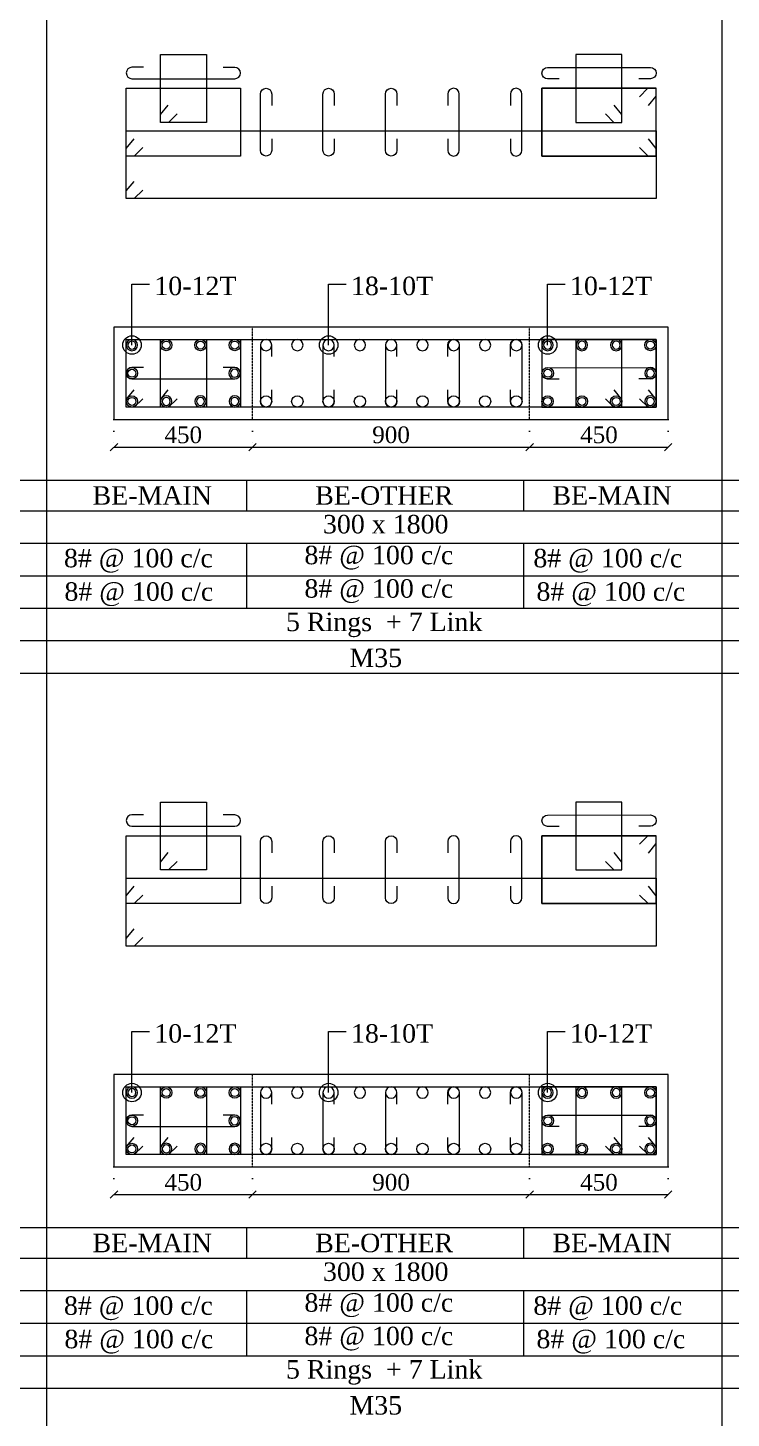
# Model space of a CAD drawing. Header units: millimetres. Extents: x 303 to 27724, y 300 to 68956.
# Drawn here: x 18889 to 21173, y 51968 to 56484 of the extents above; entities that cross this region are included whole.
import ezdxf

# ---------------------------------------------------------------- set-up
doc = ezdxf.new("R2010")
doc.units = ezdxf.units.MM
doc.linetypes.add('( Hidden )', pattern=[0.375, 0.25, -0.125])
doc.linetypes.add('DOT2', pattern=[0.125, 0, -0.125])
doc.layers.get('Defpoints').update_dxf_attribs({"lineweight": 0})
for name, color, linetype, lineweight in [('S-COL. STEEL DIA', 1, 'Continuous', 9), ('S-DIM FOOTING', 7, 'Continuous', 0), ('S-SECTION', 5, 'Continuous', 0), ('S-SECTION MARK', 7, 'Continuous', 0), ('S-SHEET', 7, 'Continuous', 0), ('S-STEEL', 1, 'Continuous', 9), ('S-STEEL-1', 1, 'Continuous', 0), ('S-STEEL-1 C.S.', 106, 'Continuous', 0), ('S-TEXT', 7, 'Continuous', 0)]:
    doc.layers.add(name, color=color, linetype=linetype, lineweight=lineweight)
doc.styles.add('AR', font='ARIALUNI.TTF', dxfattribs={"width": 0.8})
doc.styles.add('S-ROMANS', font='times.ttf')
doc.styles.add('TEXT', font='times.ttf')
doc.dimstyles.new('100', dxfattribs={"dimtxt": 180, "dimasz": 80, "dimexe": 0.18, "dimexo": 0.0625, "dimgap": 1, "dimtad": 1, "dimdec": 0, "dimzin": 0, "dimdsep": 46, "dimtxsty": 'AR', "dimblk": 'DOT', "dimcen": 0.09, "dimse1": 1, "dimse2": 1, "dimclrd": 50, "dimclrt": 256, "dimadec": 0, "dimazin": 0, "dimtfac": 1, "dimtdec": 0, "dimtix": 1, "dimtofl": 0, "dimtmove": 2, "dimatfit": 0, "dimfxl": 1, "dimtolj": 1, "dimtzin": 0, "dimlwd": -1, "dimarcsym": 0})
doc.dimstyles.new('SETU', dxfattribs={"dimtxt": 230, "dimasz": 0.2, "dimexe": 0.1, "dimexo": 0.1, "dimgap": 0.05, "dimtad": 1, "dimdec": 0, "dimzin": 0, "dimdsep": 46, "dimtxsty": 'TEXT', "dimblk": 'OBLIQUE', "dimcen": 0.09, "dimdle": 0.1, "dimclrd": 4, "dimclre": 256, "dimclrt": 256, "dimadec": 1, "dimazin": 0, "dimtfac": 1, "dimtdec": 0, "dimtix": 1, "dimtofl": 0, "dimtmove": 2, "dimatfit": 0, "dimfxl": 1, "dimtolj": 1, "dimtzin": 0, "dimlwd": -1, "dimlwe": -1, "dimarcsym": 1})

# ---------------------------------------------------------------- blocks, each defined once
blk = doc.blocks.new('*U6')
at = {"layer": 'S-COL. STEEL DIA', "lineweight": 5}
for radius in [18.5, 13, 13]:
    blk.add_circle((0, 0), radius, dxfattribs=at)
blk = doc.blocks.new('_Oblique')
at = {"color": 0, "linetype": 'ByBlock', "lineweight": -2}
blk.add_line((-0.5, -0.5), (0.5, 0.5), dxfattribs=at)
blk = doc.blocks.new('*D2253')
at = {"layer": 'Defpoints', "color": 0}
for p in [(19168.8, 52783.8), (19618.8, 52783.8), (19618.8, 52693.9)]:
    blk.add_point(p, dxfattribs=at)
at = {"layer": 'S-DIM FOOTING', "linetype": 'DOT2', "ltscale": 300}
for p, q in [((19168.8, 52783.7), (19168.8, 52693.8)), ((19618.8, 52783.7), (19618.8, 52693.8))]:
    blk.add_line(p, q, dxfattribs=at)
at = {"layer": 'S-DIM FOOTING', "ltscale": 300}
blk.add_line((19168.7, 52693.9), (19618.9, 52693.9), dxfattribs=at)
at = {"layer": 'S-DIM FOOTING', "linetype": 'ByBlock', "xscale": 24, "yscale": 24, "zscale": 24, "rotation": 180}
blk.add_blockref('_Oblique', (19168.8, 52693.9), dxfattribs=at)
at = {"layer": 'S-DIM FOOTING', "linetype": 'ByBlock', "xscale": 24, "yscale": 24, "zscale": 24}
blk.add_blockref('_Oblique', (19618.8, 52693.9), dxfattribs=at)
at = {"layer": 'S-DIM FOOTING', "insert": (19393.8, 52733.4), "char_height": 54, "attachment_point": 5, "style": 'TEXT'}
blk.add_mtext('\\A1;450', dxfattribs=at)
blk = doc.blocks.new('*D2254')
at = {"layer": 'Defpoints', "color": 0}
for p in [(19618.8, 52783.8), (20518.8, 52783.8), (20518.8, 52693.9)]:
    blk.add_point(p, dxfattribs=at)
at = {"layer": 'S-DIM FOOTING', "linetype": 'DOT2', "ltscale": 300}
for p, q in [((19618.8, 52783.7), (19618.8, 52693.8)), ((20518.8, 52783.7), (20518.8, 52693.8))]:
    blk.add_line(p, q, dxfattribs=at)
at = {"layer": 'S-DIM FOOTING', "ltscale": 300}
blk.add_line((19618.7, 52693.9), (20518.9, 52693.9), dxfattribs=at)
at = {"layer": 'S-DIM FOOTING', "linetype": 'ByBlock', "xscale": 24, "yscale": 24, "zscale": 24, "rotation": 180}
blk.add_blockref('_Oblique', (19618.8, 52693.9), dxfattribs=at)
at = {"layer": 'S-DIM FOOTING', "linetype": 'ByBlock', "xscale": 24, "yscale": 24, "zscale": 24}
blk.add_blockref('_Oblique', (20518.8, 52693.9), dxfattribs=at)
at = {"layer": 'S-DIM FOOTING', "insert": (20068.8, 52733.5), "char_height": 54, "attachment_point": 5, "style": 'TEXT'}
blk.add_mtext('\\A1;900', dxfattribs=at)
blk = doc.blocks.new('*D2255')
at = {"layer": 'Defpoints', "color": 0}
for p in [(20518.8, 52783.8), (20968.8, 52783.8), (20968.8, 52693.9)]:
    blk.add_point(p, dxfattribs=at)
at = {"layer": 'S-DIM FOOTING', "linetype": 'DOT2', "ltscale": 300}
for p, q in [((20518.8, 52783.7), (20518.8, 52693.8)), ((20968.8, 52783.7), (20968.8, 52693.8))]:
    blk.add_line(p, q, dxfattribs=at)
at = {"layer": 'S-DIM FOOTING', "ltscale": 300}
blk.add_line((20518.7, 52693.9), (20968.9, 52693.9), dxfattribs=at)
at = {"layer": 'S-DIM FOOTING', "linetype": 'ByBlock', "xscale": 24, "yscale": 24, "zscale": 24, "rotation": 180}
blk.add_blockref('_Oblique', (20518.8, 52693.9), dxfattribs=at)
at = {"layer": 'S-DIM FOOTING', "linetype": 'ByBlock', "xscale": 24, "yscale": 24, "zscale": 24}
blk.add_blockref('_Oblique', (20968.8, 52693.9), dxfattribs=at)
at = {"layer": 'S-DIM FOOTING', "insert": (20743.8, 52733.4), "char_height": 54, "attachment_point": 5, "style": 'TEXT'}
blk.add_mtext('\\A1;450', dxfattribs=at)
blk = doc.blocks.new('*U74')
at = {"layer": 'S-COL. STEEL DIA', "lineweight": 5}
blk.add_circle((0, 0), 18.5, dxfattribs=at)
blk = doc.blocks.new('_Dot')
at = {"linetype": 'ByBlock', "lineweight": -2}
blk.add_line((-0.5, 0), (-1, 0), dxfattribs=at)
at = {"linetype": 'ByBlock', "const_width": 0.5}
blk.add_lwpolyline([(-0.25, 0, 1), (0.25, 0, 1)], format="xyb", close=True, dxfattribs=at)
blk = doc.blocks.new('*D2256')
at = {"layer": 'Defpoints', "color": 0}
for p in [(19168.8, 55211.8), (19618.8, 55211.8), (19618.8, 55122)]:
    blk.add_point(p, dxfattribs=at)
at = {"layer": 'S-DIM FOOTING', "linetype": 'DOT2', "ltscale": 300}
for p, q in [((19168.8, 55211.7), (19168.8, 55121.9)), ((19618.8, 55211.7), (19618.8, 55121.9))]:
    blk.add_line(p, q, dxfattribs=at)
at = {"layer": 'S-DIM FOOTING', "ltscale": 300}
blk.add_line((19168.7, 55122), (19618.9, 55122), dxfattribs=at)
at = {"layer": 'S-DIM FOOTING', "linetype": 'ByBlock', "xscale": 24, "yscale": 24, "zscale": 24, "rotation": 180}
blk.add_blockref('_Oblique', (19168.8, 55122), dxfattribs=at)
at = {"layer": 'S-DIM FOOTING', "linetype": 'ByBlock', "xscale": 24, "yscale": 24, "zscale": 24}
blk.add_blockref('_Oblique', (19618.8, 55122), dxfattribs=at)
at = {"layer": 'S-DIM FOOTING', "insert": (19393.8, 55161.4), "char_height": 54, "attachment_point": 5, "style": 'TEXT'}
blk.add_mtext('\\A1;450', dxfattribs=at)
blk = doc.blocks.new('*D2257')
at = {"layer": 'Defpoints', "color": 0}
for p in [(19618.8, 55211.8), (20518.8, 55211.8), (20518.8, 55122)]:
    blk.add_point(p, dxfattribs=at)
at = {"layer": 'S-DIM FOOTING', "linetype": 'DOT2', "ltscale": 300}
for p, q in [((19618.8, 55211.7), (19618.8, 55121.9)), ((20518.8, 55211.7), (20518.8, 55121.9))]:
    blk.add_line(p, q, dxfattribs=at)
at = {"layer": 'S-DIM FOOTING', "ltscale": 300}
blk.add_line((19618.7, 55122), (20518.9, 55122), dxfattribs=at)
at = {"layer": 'S-DIM FOOTING', "linetype": 'ByBlock', "xscale": 24, "yscale": 24, "zscale": 24, "rotation": 180}
blk.add_blockref('_Oblique', (19618.8, 55122), dxfattribs=at)
at = {"layer": 'S-DIM FOOTING', "linetype": 'ByBlock', "xscale": 24, "yscale": 24, "zscale": 24}
blk.add_blockref('_Oblique', (20518.8, 55122), dxfattribs=at)
at = {"layer": 'S-DIM FOOTING', "insert": (20068.8, 55161.5), "char_height": 54, "attachment_point": 5, "style": 'TEXT'}
blk.add_mtext('\\A1;900', dxfattribs=at)
blk = doc.blocks.new('*D2258')
at = {"layer": 'Defpoints', "color": 0}
for p in [(20518.8, 55211.8), (20968.8, 55211.8), (20968.8, 55122)]:
    blk.add_point(p, dxfattribs=at)
at = {"layer": 'S-DIM FOOTING', "linetype": 'DOT2', "ltscale": 300}
for p, q in [((20518.8, 55211.7), (20518.8, 55121.9)), ((20968.8, 55211.7), (20968.8, 55121.9))]:
    blk.add_line(p, q, dxfattribs=at)
at = {"layer": 'S-DIM FOOTING', "ltscale": 300}
blk.add_line((20518.7, 55122), (20968.9, 55122), dxfattribs=at)
at = {"layer": 'S-DIM FOOTING', "linetype": 'ByBlock', "xscale": 24, "yscale": 24, "zscale": 24, "rotation": 180}
blk.add_blockref('_Oblique', (20518.8, 55122), dxfattribs=at)
at = {"layer": 'S-DIM FOOTING', "linetype": 'ByBlock', "xscale": 24, "yscale": 24, "zscale": 24}
blk.add_blockref('_Oblique', (20968.8, 55122), dxfattribs=at)
at = {"layer": 'S-DIM FOOTING', "insert": (20743.8, 55161.4), "char_height": 54, "attachment_point": 5, "style": 'TEXT'}
blk.add_mtext('\\A1;450', dxfattribs=at)

msp = doc.modelspace()

# ---------------------------------------------------------------- linework, layer by layer
at = {"layer": 'S-SECTION'}
for points, elevation in [([(20968.8, 55211.8), (20968.8, 55511.8), (19168.8, 55511.8), (19168.8, 55211.8)], -9.7), ([(20968.8, 52783.8), (20968.8, 53083.8), (19168.8, 53083.8), (19168.8, 52783.8)], -7.8)]:
    msp.add_lwpolyline(points, close=True, dxfattribs=dict(at, elevation=elevation))
at = {"layer": 'S-SHEET'}
for p, q in [((18949.8, 68956, 2.2), (18949.8, 299.8, 2.7)), ((21143.4, 68956, 3), (21143.4, 299.8, 3.5)), ((303, 55014.8, 7.1), (27724.1, 55014.8, 7.1)), ((19599.2, 55014.6, -4.6), (19599.2, 54915.1, -4.6)), ((20499.2, 55014.6, -4.6), (20499.2, 54915.1, -4.6)), ((303, 54915.2, -0.9), (27724.1, 54915.2, -0.9)), ((303, 54810, -0.9), (27724.1, 54810, -0.9)), ((303, 54810, -0.9), (27724.1, 54810, -0.9)), ((19599.2, 54809.8, -4.6), (19599.2, 54598.5, -4.6)), ((20499.2, 54809.8, -4.6), (20499.2, 54598.5, -4.6)), ((303, 54704.2, -0.9), (27724.1, 54704.2, -0.9)), ((303, 54598.7, -0.9), (27724.1, 54598.7, -0.9)), ((303, 54493.2, -0.9), (27724.1, 54493.2, -0.9)), ((303, 52586.7, 7.1), (27724.1, 52586.7, 7.1)), ((19599.2, 52586.6, -2.7), (19599.2, 52487, -2.7)), ((20499.2, 52586.6, -2.7), (20499.2, 52487, -2.7)), ((303, 52487.2, -0.9), (27724.1, 52487.2, -0.9)), ((303, 52382, -0.9), (27724.1, 52382, -0.9)), ((303, 52382, -0.9), (27724.1, 52382, -0.9)), ((19599.2, 52381.8, -2.7), (19599.2, 52170.5, -2.7)), ((20499.2, 52381.8, -2.7), (20499.2, 52170.5, -2.7)), ((303, 52276.2, -0.9), (27724.1, 52276.2, -0.9)), ((303, 52170.7, -0.9), (27724.1, 52170.7, -0.9)), ((303, 52065.1, -0.9), (27724.1, 52065.1, -0.9))]:
    msp.add_line(p, q, dxfattribs=at)
at = {"layer": 'S-SHEET', "color": 0}
msp.add_line((303, 54387.7, -0.9), (27724.1, 54387.7, -0.9), dxfattribs=at)
at = {"layer": 'S-STEEL', "color": 3}
for points, elevation in [([(19264.9, 56355.5), (19227.2, 56355.5, 1), (19227.2, 56318.6), (19561.1, 56318.3, 1), (19561.1, 56355.2), (19523.9, 56355.2)], -10.1), ([(20614.9, 56318), (20577.2, 56318, -1), (20577.2, 56354.9), (20911.1, 56355.2, -1), (20911.1, 56318.3), (20873.9, 56318.3)], -10.1), ([(19681.2, 56123.4), (19681.2, 56085.7, -1), (19644.3, 56085.7), (19644.3, 56268.8, -1), (19681.2, 56268.8), (19681.2, 56231.6)], -9.7), ([(19884.4, 56123.4), (19884.4, 56085.7, -1), (19847.5, 56085.7), (19847.5, 56268.8, -1), (19884.4, 56268.8), (19884.4, 56231.6)], -9.7), ([(20087.6, 56123.4), (20087.6, 56085.7, -1), (20050.7, 56085.7), (20050.7, 56268.8, -1), (20087.6, 56268.8), (20087.6, 56231.6)], -9.7), ([(20253.2, 56123.4), (20253.2, 56085.7, 1), (20290.1, 56085.7), (20290.1, 56268.8, 1), (20253.2, 56268.8), (20253.2, 56231.6)], -9.7), ([(20456.4, 56123.4), (20456.4, 56085.7, 1), (20493.3, 56085.7), (20493.3, 56268.8, 1), (20456.4, 56268.8), (20456.4, 56231.6)], -9.7), ([(19681.2, 55415.7), (19681.2, 55453.4, 1), (19644.3, 55453.4), (19644.3, 55270.3, 1), (19681.2, 55270.3), (19681.2, 55307.5)], -9.7), ([(19884.4, 55415.7), (19884.4, 55453.4, 1), (19847.5, 55453.4), (19847.5, 55270.3, 1), (19884.4, 55270.3), (19884.4, 55307.5)], -9.7), ([(20087.6, 55415.7), (20087.6, 55453.4, 1), (20050.7, 55453.4), (20050.7, 55270.3, 1), (20087.6, 55270.3), (20087.6, 55307.5)], -9.7), ([(20253.2, 55415.7), (20253.2, 55453.4, -1), (20290.1, 55453.4), (20290.1, 55270.3, -1), (20253.2, 55270.3), (20253.2, 55307.5)], -9.7), ([(20456.4, 55415.7), (20456.4, 55453.4, -1), (20493.3, 55453.4), (20493.3, 55270.3, -1), (20456.4, 55270.3), (20456.4, 55307.5)], -9.7), ([(19264.9, 55380.5), (19227.2, 55380.5, 1), (19227.2, 55343.6), (19561.1, 55343.3, 1), (19561.1, 55380.2), (19523.9, 55380.2)], -10.1), ([(20614.9, 55343), (20577.2, 55343, -1), (20577.2, 55379.9), (20911.1, 55380.2, -1), (20911.1, 55343.3), (20873.9, 55343.3)], -10.1), ([(19264.9, 53927.4), (19227.2, 53927.4, 1), (19227.2, 53890.5), (19561.1, 53890.2, 1), (19561.1, 53927.1), (19523.9, 53927.1)], -8.2), ([(20614.9, 53889.9), (20577.2, 53889.9, -1), (20577.2, 53926.8), (20911.1, 53927.1, -1), (20911.1, 53890.2), (20873.9, 53890.2)], -8.2), ([(19681.2, 53695.4), (19681.2, 53657.7, -1), (19644.3, 53657.7), (19644.3, 53840.8, -1), (19681.2, 53840.8), (19681.2, 53803.5)], -7.8), ([(19884.4, 53695.4), (19884.4, 53657.7, -1), (19847.5, 53657.7), (19847.5, 53840.8, -1), (19884.4, 53840.8), (19884.4, 53803.5)], -7.8), ([(20087.6, 53695.4), (20087.6, 53657.7, -1), (20050.7, 53657.7), (20050.7, 53840.8, -1), (20087.6, 53840.8), (20087.6, 53803.5)], -7.8), ([(20253.2, 53695.4), (20253.2, 53657.7, 1), (20290.1, 53657.7), (20290.1, 53840.8, 1), (20253.2, 53840.8), (20253.2, 53803.5)], -7.8), ([(20456.4, 53695.4), (20456.4, 53657.7, 1), (20493.3, 53657.7), (20493.3, 53840.8, 1), (20456.4, 53840.8), (20456.4, 53803.5)], -7.8), ([(19681.2, 52987.6), (19681.2, 53025.3, 1), (19644.3, 53025.3), (19644.3, 52842.2, 1), (19681.2, 52842.2), (19681.2, 52879.5)], -7.8), ([(19884.4, 52987.6), (19884.4, 53025.3, 1), (19847.5, 53025.3), (19847.5, 52842.2, 1), (19884.4, 52842.2), (19884.4, 52879.5)], -7.8), ([(20087.6, 52987.6), (20087.6, 53025.3, 1), (20050.7, 53025.3), (20050.7, 52842.2, 1), (20087.6, 52842.2), (20087.6, 52879.5)], -7.8), ([(20253.2, 52987.6), (20253.2, 53025.3, -1), (20290.1, 53025.3), (20290.1, 52842.2, -1), (20253.2, 52842.2), (20253.2, 52879.5)], -7.8), ([(20456.4, 52987.6), (20456.4, 53025.3, -1), (20493.3, 53025.3), (20493.3, 52842.2, -1), (20456.4, 52842.2), (20456.4, 52879.5)], -7.8), ([(19264.9, 52952.4), (19227.2, 52952.4, 1), (19227.2, 52915.5), (19561.1, 52915.2, 1), (19561.1, 52952.1), (19523.9, 52952.1)], -8.2), ([(20614.9, 52914.9), (20577.2, 52914.9, -1), (20577.2, 52951.8), (20911.1, 52952.1, -1), (20911.1, 52915.2), (20873.9, 52915.2)], -8.2)]:
    msp.add_lwpolyline(points, format="xyb", dxfattribs=dict(at, elevation=elevation))
at = {"layer": 'S-STEEL', "color": 1}
for points, elevation in [([(20875.2, 56260), (20902.8, 56287.3), (20928.8, 56287.3), (20928.8, 56067.3), (20558, 56067.3), (20558, 56287.3), (20928.8, 56287.3), (20928.8, 56262.3), (20903.6, 56231.4)], -9.7), ([(19262.3, 55956.6), (19234.8, 55929.2), (19208.8, 55929.2), (19208.8, 56149.2), (20929.6, 56149.2), (20929.6, 55929.2), (19208.8, 55929.2), (19208.8, 55954.3), (19234, 55985.1)], -9.7), ([(19262.3, 55279.2), (19234.8, 55251.8), (19208.8, 55251.8), (19208.8, 55471.8), (20929.6, 55471.8), (20929.6, 55251.8), (19208.8, 55251.8), (19208.8, 55276.9), (19234, 55307.7)], -9.7), ([(20875.2, 53832), (20902.8, 53859.3), (20928.8, 53859.3), (20928.8, 53639.3), (20558, 53639.3), (20558, 53859.3), (20928.8, 53859.3), (20928.8, 53834.3), (20903.6, 53803.4)], -7.8), ([(19262.3, 53528.5), (19234.8, 53501.2), (19208.8, 53501.2), (19208.8, 53721.2), (20929.6, 53721.2), (20929.6, 53501.2), (19208.8, 53501.2), (19208.8, 53526.2), (19234, 53557.1)], -7.8), ([(19262.3, 52851.1), (19234.8, 52823.8), (19208.8, 52823.8), (19208.8, 53043.8), (20929.6, 53043.8), (20929.6, 52823.8), (19208.8, 52823.8), (19208.8, 52848.8), (19234, 52879.7)], -7.8)]:
    msp.add_lwpolyline(points, dxfattribs=dict(at, elevation=elevation))
at = {"layer": 'S-STEEL-1', "color": 41}
for points, elevation in [([(19373.6, 56204), (19346.1, 56176.7), (19320.1, 56176.7), (19320.1, 56396.7), (19469.5, 56396.7), (19469.5, 56176.7), (19320.1, 56176.7), (19320.1, 56201.7), (19345.3, 56232.6)], -9.7), ([(20764.7, 56204), (20792.3, 56176.7), (20818.3, 56176.7), (20818.3, 56396.7), (20668.9, 56396.7), (20668.9, 56176.7), (20818.3, 56176.7), (20818.3, 56201.7), (20793.1, 56232.6)], -9.7), ([(19373.6, 55279.2), (19346.1, 55251.8), (19320.1, 55251.8), (19320.1, 55471.8), (19469.5, 55471.8), (19469.5, 55251.8), (19320.1, 55251.8), (19320.1, 55276.9), (19345.3, 55307.7)], -9.7), ([(20764.7, 55279.2), (20792.3, 55251.8), (20818.3, 55251.8), (20818.3, 55471.8), (20668.9, 55471.8), (20668.9, 55251.8), (20818.3, 55251.8), (20818.3, 55276.9), (20793.1, 55307.7)], -9.7), ([(19373.6, 53776), (19346.1, 53748.7), (19320.1, 53748.7), (19320.1, 53968.7), (19469.5, 53968.7), (19469.5, 53748.7), (19320.1, 53748.7), (19320.1, 53773.7), (19345.3, 53804.6)], -7.8), ([(20764.7, 53776), (20792.3, 53748.7), (20818.3, 53748.7), (20818.3, 53968.7), (20668.9, 53968.7), (20668.9, 53748.7), (20818.3, 53748.7), (20818.3, 53773.7), (20793.1, 53804.6)], -7.8), ([(19373.6, 52851.1), (19346.1, 52823.8), (19320.1, 52823.8), (19320.1, 53043.8), (19469.5, 53043.8), (19469.5, 52823.8), (19320.1, 52823.8), (19320.1, 52848.8), (19345.3, 52879.7)], -7.8), ([(20764.7, 52851.1), (20792.3, 52823.8), (20818.3, 52823.8), (20818.3, 53043.8), (20668.9, 53043.8), (20668.9, 52823.8), (20818.3, 52823.8), (20818.3, 52848.8), (20793.1, 52879.7)], -7.8)]:
    msp.add_lwpolyline(points, dxfattribs=dict(at, elevation=elevation))
at = {"layer": 'S-STEEL-1', "color": 6}
for points, elevation in [([(19262.3, 56094.6), (19234.8, 56067.3), (19208.8, 56067.3), (19208.8, 56287.3), (19579.6, 56287.3), (19579.6, 56067.3), (19208.8, 56067.3), (19208.8, 56092.3), (19234, 56123.2)], -9.7), ([(20876, 56094.6), (20903.6, 56067.3), (20929.6, 56067.3), (20929.6, 56287.3), (20558.8, 56287.3), (20558.8, 56067.3), (20929.6, 56067.3), (20929.6, 56092.3), (20904.4, 56123.2)], -9.7), ([(19262.3, 55279.2), (19234.8, 55251.8), (19208.8, 55251.8), (19208.8, 55471.8), (19579.6, 55471.8), (19579.6, 55251.8), (19208.8, 55251.8), (19208.8, 55276.9), (19234, 55307.7)], -9.7), ([(20876, 55279.2), (20903.6, 55251.8), (20929.6, 55251.8), (20929.6, 55471.8), (20558.8, 55471.8), (20558.8, 55251.8), (20929.6, 55251.8), (20929.6, 55276.9), (20904.4, 55307.7)], -9.7), ([(19262.3, 53666.6), (19234.8, 53639.3), (19208.8, 53639.3), (19208.8, 53859.3), (19579.6, 53859.3), (19579.6, 53639.3), (19208.8, 53639.3), (19208.8, 53664.3), (19234, 53695.2)], -7.8), ([(20876, 53666.6), (20903.6, 53639.3), (20929.6, 53639.3), (20929.6, 53859.3), (20558.8, 53859.3), (20558.8, 53639.3), (20929.6, 53639.3), (20929.6, 53664.3), (20904.4, 53695.2)], -7.8), ([(19262.3, 52851.1), (19234.8, 52823.8), (19208.8, 52823.8), (19208.8, 53043.8), (19579.6, 53043.8), (19579.6, 52823.8), (19208.8, 52823.8), (19208.8, 52848.8), (19234, 52879.7)], -7.8), ([(20876, 52851.1), (20903.6, 52823.8), (20929.6, 52823.8), (20929.6, 53043.8), (20558.8, 53043.8), (20558.8, 52823.8), (20929.6, 52823.8), (20929.6, 52848.8), (20904.4, 52879.7)], -7.8)]:
    msp.add_lwpolyline(points, dxfattribs=dict(at, elevation=elevation))
at = {"layer": 'S-STEEL-1 C.S.', "color": 8, "linetype": '( Hidden )'}
for p, q in [((19618.8, 55211.8, -9.7), (19618.8, 55511.8, -9.7)), ((20518.8, 55211.8, -9.7), (20518.8, 55511.8, -9.7)), ((19618.8, 52783.8, -7.8), (19618.8, 53083.8, -7.8)), ((20518.8, 52783.8, -7.8), (20518.8, 53083.8, -7.8))]:
    msp.add_line(p, q, dxfattribs=at)

# ---------------------------------------------------------------- block references
at = {"layer": 'S-COL. STEEL DIA', "xscale": -1, "rotation": 180}
for name, p in [('*U6', (19227.2, 55453.4, -9.7)), ('*U74', (19662.7, 55453.4, -9.7)), ('*U74', (19764.3, 55453.4, -9.7)), ('*U74', (19865.9, 55453.4, -9.7)), ('*U74', (19967.6, 55453.4, -9.7)), ('*U74', (20069.2, 55453.4, -9.7)), ('*U74', (20170.8, 55453.4, -9.7)), ('*U74', (20272.4, 55453.4, -9.7)), ('*U74', (20374, 55453.4, -9.7)), ('*U74', (20475.6, 55453.4, -9.7)), ('*U6', (20577.2, 55453.4, -9.7)), ('*U6', (20688.5, 55453.4, -9.7)), ('*U6', (20799.8, 55453.4, -9.7)), ('*U6', (19227.2, 53025.3, -7.8)), ('*U74', (19662.7, 53025.3, -7.8)), ('*U74', (19764.3, 53025.3, -7.8)), ('*U74', (19865.9, 53025.3, -7.8)), ('*U74', (19967.6, 53025.3, -7.8)), ('*U74', (20069.2, 53025.3, -7.8)), ('*U74', (20170.8, 53025.3, -7.8)), ('*U74', (20272.4, 53025.3, -7.8)), ('*U74', (20374, 53025.3, -7.8)), ('*U74', (20475.6, 53025.3, -7.8)), ('*U6', (20577.2, 53025.3, -7.8)), ('*U6', (20688.5, 53025.3, -7.8)), ('*U6', (20799.8, 53025.3, -7.8))]:
    msp.add_blockref(name, p, dxfattribs=at)
at = {"layer": 'S-COL. STEEL DIA', "rotation": 180}
for p in [(19338.5, 55453.4, -9.7), (19449.8, 55453.4, -9.7), (19561.1, 55453.4, -9.7), (20911.1, 55453.4, -9.7), (19338.5, 53025.3, -7.8), (19449.8, 53025.3, -7.8), (19561.1, 53025.3, -7.8), (20911.1, 53025.3, -7.8)]:
    msp.add_blockref('*U6', p, dxfattribs=at)
at = {"layer": 'S-COL. STEEL DIA'}
for name, p in [('*U6', (19227.2, 55361.8, -9.7)), ('*U6', (20578, 55361.8, -9.7)), ('*U6', (19227.2, 55270.3, -9.7)), ('*U74', (19662.7, 55270.3, -9.7)), ('*U74', (19764.3, 55270.3, -9.7)), ('*U74', (19865.9, 55270.3, -9.7)), ('*U74', (19967.6, 55270.3, -9.7)), ('*U74', (20069.2, 55270.3, -9.7)), ('*U74', (20170.8, 55270.3, -9.7)), ('*U74', (20272.4, 55270.3, -9.7)), ('*U74', (20374, 55270.3, -9.7)), ('*U74', (20475.6, 55270.3, -9.7)), ('*U6', (20577.2, 55270.3, -9.7)), ('*U6', (20688.5, 55270.3, -9.7)), ('*U6', (20799.8, 55270.3, -9.7)), ('*U6', (19227.2, 52933.8, -7.8)), ('*U6', (20578, 52933.8, -7.8)), ('*U6', (19227.2, 52842.2, -7.8)), ('*U74', (19662.7, 52842.2, -7.8)), ('*U74', (19764.3, 52842.2, -7.8)), ('*U74', (19865.9, 52842.2, -7.8)), ('*U74', (19967.6, 52842.2, -7.8)), ('*U74', (20069.2, 52842.2, -7.8)), ('*U74', (20170.8, 52842.2, -7.8)), ('*U74', (20272.4, 52842.2, -7.8)), ('*U74', (20374, 52842.2, -7.8)), ('*U74', (20475.6, 52842.2, -7.8)), ('*U6', (20577.2, 52842.2, -7.8)), ('*U6', (20688.5, 52842.2, -7.8)), ('*U6', (20799.8, 52842.2, -7.8))]:
    msp.add_blockref(name, p, dxfattribs=at)
at = {"layer": 'S-COL. STEEL DIA', "xscale": -1}
for p in [(19560.3, 55361.8, -9.7), (20911.1, 55361.8, -9.7), (19338.5, 55270.3, -9.7), (19449.8, 55270.3, -9.7), (19561.1, 55270.3, -9.7), (20911.1, 55270.3, -9.7), (19560.3, 52933.8, -7.8), (20911.1, 52933.8, -7.8), (19338.5, 52842.2, -7.8), (19449.8, 52842.2, -7.8), (19561.1, 52842.2, -7.8), (20911.1, 52842.2, -7.8)]:
    msp.add_blockref('*U6', p, dxfattribs=at)

# ---------------------------------------------------------------- texts
at = {"layer": 'S-TEXT', "color": 7, "style": 'TEXT'}
for s, p in [('10-12T', (19299.8, 55615.4, -9.7)), ('18-10T', (19938.5, 55615.4, -9.7)), ('10-12T', (20649.8, 55615.4, -9.7)), ('10-12T', (19299.8, 53187.4, -7.8)), ('18-10T', (19938.5, 53187.4, -7.8)), ('10-12T', (20649.8, 53187.4, -7.8))]:
    msp.add_text(s, height=60, dxfattribs=at).set_placement(p)
at = {"layer": 'S-TEXT', "style": 'S-ROMANS'}
for s, p in [('BE-MAIN ', (19099.3, 54934.8, -4.6)), ('BE-OTHER', (19822.3, 54934.8, -4.6)), ('BE-MAIN ', (20592.8, 54934.8, -4.6)), ('300 x 1800', (19847.5, 54841.6, -4.6)), ('8# @ 100 c/c', (19006.3, 54731.3, -4.6)), ('8# @ 100 c/c', (19787.3, 54741.3, -4.6)), ('8# @ 100 c/c', (20530.8, 54731.3, -4.6)), ('8# @ 100 c/c', (19787.3, 54632.7, -4.6)), ('8# @ 100 c/c', (19007.8, 54622.7, -4.6)), ('8# @ 100 c/c', (20540.8, 54622.7, -4.6)), ('5 Rings  + 7 Link', (19727.5, 54524.2, -4.6)), ('M35', (19933.4, 54407.5, -4.6)), ('BE-MAIN ', (19099.3, 52506.8, -2.7)), ('BE-OTHER', (19822.3, 52506.8, -2.7)), ('BE-MAIN ', (20592.8, 52506.8, -2.7)), ('300 x 1800', (19847.5, 52413.5, -2.7)), ('8# @ 100 c/c', (19006.3, 52303.3, -2.7)), ('8# @ 100 c/c', (19787.3, 52313.3, -2.7)), ('8# @ 100 c/c', (20530.8, 52303.3, -2.7)), ('8# @ 100 c/c', (19007.8, 52194.7, -2.7)), ('8# @ 100 c/c', (19787.3, 52204.7, -2.7)), ('8# @ 100 c/c', (20540.8, 52194.7, -2.7)), ('5 Rings  + 7 Link', (19727.5, 52096.2, -2.7)), ('M35', (19933.4, 51979.4, -2.7))]:
    msp.add_text(s, height=60, dxfattribs=at).set_placement(p)

# ---------------------------------------------------------------- dimensions: what is measured, and where the dimension line sits
at = {"layer": 'S-DIM FOOTING', "ltscale": 300}
for base, p1, p2, picture, middle in [((19618.8, 55122, -10.1), (19168.8, 55211.8, -9.7), (19618.8, 55211.8, -9.7), '*D2256', (19393.8, 55161.4, -10.1)), ((20518.8, 55122, -10.1), (19618.8, 55211.8, -9.7), (20518.8, 55211.8, -9.7), '*D2257', (20068.8, 55161.5, -10.1)), ((20968.8, 55122, -10.1), (20518.8, 55211.8, -9.7), (20968.8, 55211.8, -9.7), '*D2258', (20743.8, 55161.4, -10.1)), ((19618.8, 52693.9, -8.2), (19168.8, 52783.8, -7.8), (19618.8, 52783.8, -7.8), '*D2253', (19393.8, 52733.4, -8.2)), ((20518.8, 52693.9, -8.2), (19618.8, 52783.8, -7.8), (20518.8, 52783.8, -7.8), '*D2254', (20068.8, 52733.5, -8.2)), ((20968.8, 52693.9, -8.2), (20518.8, 52783.8, -7.8), (20968.8, 52783.8, -7.8), '*D2255', (20743.8, 52733.4, -8.2))]:
    dim = msp.add_linear_dim(base=base, p1=p1, p2=p2, angle=180, dimstyle='SETU', override={"dimscale": 1.2, "dimtxt": 45, "dimasz": 20, "dimgap": 10, "dimblk1": 'Oblique', "dimblk2": 'Oblique', "dimsah": 1, "dimclrd": 256, "dimarcsym": 1}, dxfattribs=at)
    dim.commit()
    dim.dimension.update_dxf_attribs({"geometry": picture, "text_midpoint": middle})

# ---------------------------------------------------------------- leaders
at = {"layer": 'S-SECTION MARK'}
for points in [[(19227.2, 55453.4, -9.7), (19227.2, 55651.3, -9.7), (19283.7, 55651.3, -9.7)], [(19865.9, 55453.4, -9.7), (19865.9, 55651.3, -9.7), (19922.4, 55651.3, -9.7)], [(20577.2, 55453.4, -9.7), (20577.2, 55651.3, -9.7), (20633.7, 55651.3, -9.7)], [(19227.2, 53025.3, -7.8), (19227.2, 53223.2, -7.8), (19283.7, 53223.2, -7.8)], [(19865.9, 53025.3, -7.8), (19865.9, 53223.2, -7.8), (19922.4, 53223.2, -7.8)], [(20577.2, 53025.3, -7.8), (20577.2, 53223.2, -7.8), (20633.7, 53223.2, -7.8)]]:
    msp.add_leader(points, dimstyle='100', override={"dimasz": 60, "dimtad": 0, "dimclrd": 256, "dimldrblk": 'DotBlank', "dimfxl": 50, "dimfxlon": 1, "dimarcsym": 1}, dxfattribs=at)

doc.saveas('drawing.dxf')
